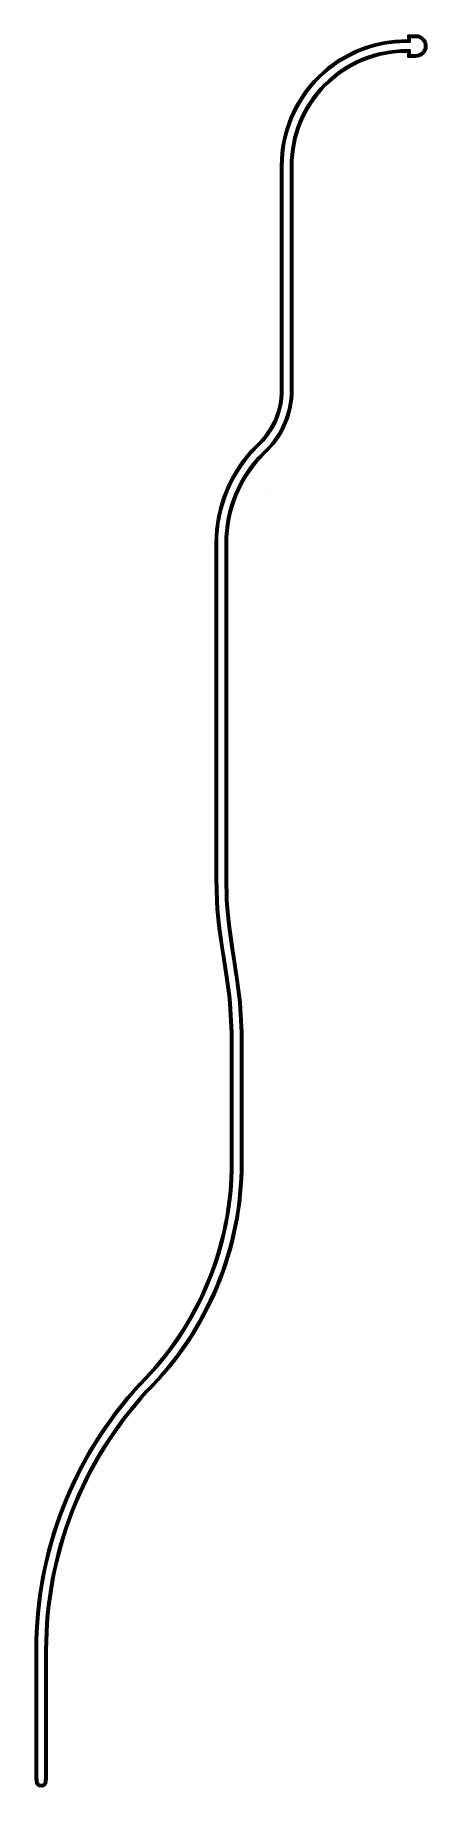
# Model space of a CAD drawing. Extents: x 0.6 to 17.8, y 0.7 to 77.7.
import ezdxf

# ---------------------------------------------------------------- set-up
doc = ezdxf.new("R2010")
doc.units = 0
doc.layers.get('0').update_dxf_attribs({"color": 1})

msp = doc.modelspace()

# ---------------------------------------------------------------- linework, layer by layer
for p, q in [((16.88, 77.435), (16.976, 77.435)), ((16.88, 77.427), (16.984, 77.427)), ((16.88, 77.418), (16.993, 77.418)), ((16.88, 77.41), (17.001, 77.41)), ((16.88, 77.401), (17.01, 77.401)), ((16.88, 77.393), (17.018, 77.393)), ((16.88, 77.384), (17.027, 77.384)), ((16.88, 77.376), (17.035, 77.376)), ((17.035, 77.043), (16.88, 77.043)), ((17.027, 77.035), (16.88, 77.035)), ((17.018, 77.026), (16.88, 77.026)), ((17.01, 77.018), (16.88, 77.018)), ((17.001, 77.009), (16.88, 77.009)), ((16.993, 77.001), (16.88, 77.001)), ((16.984, 76.992), (16.88, 76.992)), ((16.976, 76.984), (16.88, 76.984)), ((16.967, 76.975), (16.88, 76.975)), ((16.933, 77.692), (17.289, 77.692)), ((16.933, 77.478), (16.933, 77.692)), ((16.942, 77.469), (16.942, 77.684)), ((16.942, 77.684), (17.289, 77.684)), ((16.95, 77.675), (17.289, 77.675)), ((16.95, 77.461), (16.95, 77.675)), ((16.95, 76.744), (16.95, 76.959)), ((16.959, 77.452), (16.959, 77.667)), ((16.959, 77.667), (17.289, 77.667)), ((16.959, 76.752), (16.959, 76.967)), ((16.967, 77.658), (17.289, 77.658)), ((16.967, 77.444), (16.967, 77.658)), ((16.967, 76.761), (16.967, 76.975)), ((16.976, 77.435), (16.976, 77.65)), ((16.976, 77.65), (17.289, 77.65)), ((16.976, 76.769), (16.976, 76.984)), ((16.984, 77.641), (17.289, 77.641)), ((16.984, 77.427), (16.984, 77.641)), ((16.984, 76.778), (16.984, 76.992)), ((16.993, 77.418), (16.993, 77.633)), ((16.993, 77.633), (17.289, 77.633)), ((16.993, 76.786), (16.993, 77.001)), ((17.001, 77.624), (17.289, 77.624)), ((17.001, 77.41), (17.001, 77.624)), ((17.001, 76.795), (17.001, 77.009)), ((17.01, 77.401), (17.01, 77.616)), ((17.01, 77.616), (17.289, 77.616)), ((17.01, 76.803), (17.01, 77.018)), ((17.018, 77.608), (17.289, 77.608)), ((17.018, 77.393), (17.018, 77.608)), ((17.018, 76.812), (17.018, 77.026)), ((17.027, 77.384), (17.027, 77.599)), ((17.027, 77.599), (17.289, 77.599)), ((17.027, 76.82), (17.027, 77.035)), ((17.035, 77.376), (17.035, 77.591)), ((17.035, 77.591), (17.289, 77.591)), ((17.035, 76.829), (17.035, 77.043)), ((17.289, 77.591), (17.355, 77.585)), ((17.355, 77.585), (17.419, 77.568)), ((17.419, 77.568), (17.48, 77.54)), ((17.48, 77.54), (17.534, 77.501)), ((17.534, 77.501), (17.581, 77.455)), ((17.581, 76.965), (17.534, 76.918)), ((17.581, 77.455), (17.619, 77.4)), ((17.619, 77.019), (17.581, 76.965)), ((17.619, 77.4), (17.647, 77.34)), ((17.647, 77.079), (17.619, 77.019)), ((17.647, 77.34), (17.664, 77.276)), ((17.664, 77.143), (17.647, 77.079)), ((17.673, 77.142), (17.655, 77.077)), ((17.681, 77.14), (17.663, 77.074)), ((17.664, 77.276), (17.67, 77.21)), ((17.67, 77.21), (17.664, 77.143)), ((17.689, 77.138), (17.671, 77.071)), ((17.697, 77.135), (17.679, 77.068)), ((17.705, 77.133), (17.687, 77.065)), ((17.713, 77.131), (17.695, 77.063)), ((17.722, 77.129), (17.703, 77.06)), ((17.73, 77.127), (17.711, 77.057)), ((17.738, 77.124), (17.719, 77.054)), ((17.746, 77.122), (17.727, 77.051)), ((17.754, 77.12), (17.735, 77.048)), ((17.762, 77.118), (17.743, 77.045)), ((16.933, 76.727), (16.933, 76.942)), ((17.289, 76.727), (16.933, 76.727)), ((16.942, 76.735), (16.942, 76.95)), ((17.289, 76.735), (16.942, 76.735)), ((17.289, 76.744), (16.95, 76.744)), ((17.289, 76.752), (16.959, 76.752)), ((17.289, 76.761), (16.967, 76.761)), ((17.289, 76.769), (16.976, 76.769)), ((17.289, 76.778), (16.984, 76.778)), ((17.289, 76.786), (16.993, 76.786)), ((17.289, 76.795), (17.001, 76.795)), ((17.289, 76.803), (17.01, 76.803)), ((17.289, 76.812), (17.018, 76.812)), ((17.289, 76.82), (17.027, 76.82)), ((17.289, 76.829), (17.035, 76.829)), ((17.355, 76.834), (17.289, 76.829)), ((17.419, 76.852), (17.355, 76.834)), ((17.48, 76.88), (17.419, 76.852)), ((17.534, 76.918), (17.48, 76.88)), ((11.35, 62.078), (11.35, 71.948)), ((11.358, 62.078), (11.358, 71.948)), ((11.367, 62.078), (11.367, 71.948)), ((11.375, 62.078), (11.375, 71.948)), ((11.384, 62.078), (11.384, 71.948)), ((11.392, 62.078), (11.392, 71.948)), ((11.401, 62.078), (11.401, 71.948)), ((11.409, 62.078), (11.409, 71.948)), ((11.418, 62.078), (11.418, 71.948)), ((11.426, 62.078), (11.426, 71.948)), ((11.435, 62.078), (11.435, 71.948)), ((11.443, 62.078), (11.443, 71.948)), ((11.452, 62.078), (11.452, 71.948)), ((11.784, 71.948), (11.784, 62.078)), ((11.793, 71.948), (11.793, 62.078)), ((11.801, 71.948), (11.801, 62.078)), ((11.81, 71.948), (11.81, 62.078)), ((11.818, 71.948), (11.818, 62.078)), ((11.827, 71.948), (11.827, 62.078)), ((11.835, 71.948), (11.835, 62.078)), ((11.844, 71.948), (11.844, 62.078)), ((11.852, 71.948), (11.852, 62.078)), ((11.861, 71.948), (11.861, 62.078)), ((11.869, 71.948), (11.869, 62.078)), ((11.877, 71.948), (11.877, 62.078)), ((11.886, 71.948), (11.886, 62.078)), ((10.258, 59.659), (10.412, 59.813)), ((10.264, 59.653), (10.418, 59.807)), ((10.27, 59.647), (10.424, 59.801)), ((10.276, 59.641), (10.43, 59.795)), ((10.282, 59.635), (10.436, 59.789)), ((10.288, 59.629), (10.442, 59.783)), ((10.294, 59.623), (10.448, 59.777)), ((10.3, 59.617), (10.454, 59.771)), ((10.306, 59.611), (10.46, 59.765)), ((10.312, 59.605), (10.466, 59.759)), ((10.318, 59.599), (10.472, 59.753)), ((10.324, 59.594), (10.478, 59.747)), ((10.33, 59.588), (10.331, 59.588)), ((10.331, 59.588), (10.483, 59.741)), ((10.483, 59.741), (10.484, 59.741)), ((10.719, 59.505), (10.566, 59.352)), ((10.566, 59.352), (10.566, 59.352)), ((10.725, 59.5), (10.572, 59.346)), ((10.731, 59.494), (10.577, 59.34)), ((10.737, 59.488), (10.583, 59.334)), ((10.743, 59.482), (10.589, 59.328)), ((10.749, 59.476), (10.595, 59.322)), ((10.755, 59.47), (10.601, 59.316)), ((10.761, 59.464), (10.607, 59.31)), ((10.767, 59.458), (10.613, 59.304)), ((10.773, 59.452), (10.619, 59.298)), ((10.779, 59.446), (10.625, 59.292)), ((10.785, 59.44), (10.631, 59.286)), ((10.791, 59.434), (10.637, 59.28)), ((10.719, 59.505), (10.719, 59.505)), ((10.775, 57.638), (10.775, 57.638)), ((11.062, 57.47), (11.062, 57.47)), ((8.48, 40.672), (8.48, 55.365)), ((8.488, 40.672), (8.488, 55.365)), ((8.497, 40.672), (8.497, 55.365)), ((8.505, 40.672), (8.505, 55.365)), ((8.514, 40.672), (8.514, 55.365)), ((8.522, 40.672), (8.522, 55.365)), ((8.531, 40.672), (8.531, 55.365)), ((8.539, 40.672), (8.539, 55.365)), ((8.548, 40.672), (8.548, 55.365)), ((8.556, 40.672), (8.556, 55.365)), ((8.564, 40.672), (8.564, 55.365)), ((8.573, 40.672), (8.573, 55.365)), ((8.581, 40.672), (8.581, 55.365)), ((8.581, 55.365), (8.581, 55.365)), ((8.914, 55.365), (8.914, 40.674)), ((8.923, 55.365), (8.923, 40.674)), ((8.931, 55.365), (8.931, 40.675)), ((8.94, 55.365), (8.94, 40.675)), ((8.948, 55.365), (8.948, 40.675)), ((8.956, 55.365), (8.956, 40.675)), ((8.965, 55.365), (8.965, 40.675)), ((8.973, 55.365), (8.973, 40.675)), ((8.982, 55.365), (8.982, 40.675)), ((8.99, 55.365), (8.99, 40.675)), ((8.999, 55.365), (8.999, 40.675)), ((9.007, 55.365), (9.007, 40.676)), ((9.016, 55.365), (9.016, 40.676)), ((8.506, 39.667), (8.48, 40.672)), ((8.515, 39.667), (8.488, 40.672)), ((8.523, 39.667), (8.497, 40.672)), ((8.531, 39.667), (8.505, 40.672)), ((8.54, 39.668), (8.514, 40.672)), ((8.548, 39.668), (8.522, 40.672)), ((8.557, 39.668), (8.531, 40.672)), ((8.565, 39.668), (8.539, 40.672)), ((8.574, 39.668), (8.548, 40.672)), ((8.582, 39.669), (8.556, 40.672)), ((8.591, 39.669), (8.564, 40.672)), ((8.599, 39.669), (8.573, 40.672)), ((8.608, 39.669), (8.581, 40.668)), ((8.914, 40.674), (8.94, 39.681)), ((8.923, 40.674), (8.949, 39.682)), ((8.931, 40.675), (8.957, 39.682)), ((8.94, 40.675), (8.966, 39.683)), ((8.948, 40.675), (8.974, 39.683)), ((8.956, 40.675), (8.982, 39.683)), ((8.965, 40.675), (8.991, 39.684)), ((8.973, 40.675), (8.999, 39.684)), ((8.982, 40.675), (9.008, 39.684)), ((8.99, 40.675), (9.016, 39.685)), ((8.999, 40.675), (9.025, 39.685)), ((9.007, 40.676), (9.033, 39.686)), ((9.016, 40.676), (9.042, 39.686)), ((8.53, 39.304), (8.506, 39.667)), ((8.538, 39.304), (8.515, 39.667)), ((8.547, 39.305), (8.523, 39.667)), ((8.583, 38.709), (8.53, 39.304)), ((8.555, 39.306), (8.531, 39.667)), ((8.591, 38.71), (8.538, 39.304)), ((8.563, 39.306), (8.54, 39.668)), ((8.6, 38.711), (8.547, 39.305)), ((8.572, 39.307), (8.548, 39.668)), ((8.608, 38.711), (8.555, 39.306)), ((8.58, 39.307), (8.557, 39.668)), ((8.617, 38.712), (8.563, 39.306)), ((8.589, 39.308), (8.565, 39.668)), ((8.625, 38.713), (8.572, 39.307)), ((8.597, 39.308), (8.574, 39.668)), ((8.634, 38.714), (8.58, 39.307)), ((8.606, 39.309), (8.582, 39.669)), ((8.642, 38.714), (8.589, 39.308)), ((8.614, 39.309), (8.591, 39.669)), ((8.65, 38.715), (8.597, 39.308)), ((8.623, 39.31), (8.599, 39.669)), ((8.659, 38.716), (8.606, 39.309)), ((8.631, 39.311), (8.608, 39.663)), ((8.667, 38.717), (8.614, 39.309)), ((8.676, 38.717), (8.623, 39.31)), ((8.684, 38.718), (8.631, 39.307)), ((8.94, 39.681), (8.963, 39.334)), ((8.949, 39.682), (8.971, 39.335)), ((8.957, 39.682), (8.98, 39.336)), ((8.963, 39.334), (9.015, 38.751)), ((8.966, 39.683), (8.988, 39.336)), ((8.971, 39.335), (9.024, 38.752)), ((8.974, 39.683), (8.997, 39.337)), ((8.98, 39.336), (9.032, 38.753)), ((8.982, 39.683), (9.005, 39.338)), ((8.988, 39.336), (9.041, 38.754)), ((8.991, 39.684), (9.014, 39.338)), ((8.997, 39.337), (9.049, 38.755)), ((8.999, 39.684), (9.022, 39.339)), ((9.005, 39.338), (9.057, 38.756)), ((9.008, 39.684), (9.03, 39.34)), ((9.014, 39.338), (9.066, 38.756)), ((9.016, 39.685), (9.039, 39.34)), ((9.022, 39.339), (9.074, 38.757)), ((9.025, 39.685), (9.047, 39.341)), ((9.03, 39.34), (9.083, 38.758)), ((9.033, 39.686), (9.056, 39.342)), ((9.039, 39.34), (9.091, 38.759)), ((9.042, 39.686), (9.064, 39.342)), ((9.047, 39.341), (9.099, 38.76)), ((9.056, 39.342), (9.108, 38.761)), ((9.064, 39.342), (9.116, 38.762)), ((8.629, 38.339), (8.583, 38.709)), ((8.638, 38.34), (8.591, 38.71)), ((8.646, 38.341), (8.6, 38.711)), ((8.655, 38.342), (8.608, 38.711)), ((8.663, 38.343), (8.617, 38.712)), ((8.671, 38.344), (8.625, 38.713)), ((8.68, 38.345), (8.634, 38.714)), ((8.688, 38.346), (8.642, 38.714)), ((8.697, 38.347), (8.65, 38.715)), ((8.705, 38.349), (8.659, 38.716)), ((8.713, 38.35), (8.667, 38.717)), ((8.722, 38.351), (8.676, 38.717)), ((8.73, 38.352), (8.685, 38.712)), ((9.015, 38.751), (9.06, 38.395)), ((9.024, 38.752), (9.069, 38.396)), ((9.032, 38.753), (9.077, 38.397)), ((9.041, 38.754), (9.085, 38.398)), ((9.049, 38.755), (9.094, 38.399)), ((9.057, 38.756), (9.102, 38.4)), ((9.066, 38.756), (9.111, 38.402)), ((9.074, 38.757), (9.119, 38.403)), ((9.083, 38.758), (9.127, 38.404)), ((9.091, 38.759), (9.136, 38.405)), ((9.099, 38.76), (9.144, 38.406)), ((9.108, 38.761), (9.153, 38.407)), ((9.116, 38.762), (9.161, 38.408)), ((8.751, 37.494), (8.629, 38.339)), ((8.76, 37.496), (8.638, 38.34)), ((8.768, 37.497), (8.646, 38.341)), ((8.776, 37.498), (8.655, 38.342)), ((8.785, 37.499), (8.663, 38.343)), ((8.793, 37.5), (8.671, 38.344)), ((8.802, 37.502), (8.68, 38.345)), ((8.81, 37.503), (8.688, 38.346)), ((8.818, 37.504), (8.697, 38.347)), ((8.827, 37.505), (8.705, 38.349)), ((8.835, 37.507), (8.713, 38.35)), ((8.843, 37.508), (8.722, 38.351)), ((8.852, 37.509), (8.731, 38.349)), ((9.06, 38.395), (9.181, 37.558)), ((9.069, 38.396), (9.189, 37.559)), ((9.077, 38.397), (9.198, 37.561)), ((9.085, 38.398), (9.206, 37.562)), ((9.094, 38.399), (9.214, 37.563)), ((9.102, 38.4), (9.223, 37.564)), ((9.111, 38.402), (9.231, 37.566)), ((9.119, 38.403), (9.24, 37.567)), ((9.127, 38.404), (9.248, 37.568)), ((9.136, 38.405), (9.256, 37.569)), ((9.144, 38.406), (9.265, 37.571)), ((9.153, 38.407), (9.273, 37.572)), ((9.161, 38.408), (9.281, 37.573)), ((8.935, 36.316), (8.751, 37.494)), ((8.943, 36.317), (8.76, 37.496)), ((8.951, 36.318), (8.768, 37.497)), ((8.96, 36.319), (8.776, 37.498)), ((8.968, 36.32), (8.785, 37.499)), ((8.977, 36.322), (8.793, 37.5)), ((8.985, 36.323), (8.802, 37.502)), ((8.993, 36.324), (8.81, 37.503)), ((9.002, 36.325), (8.818, 37.504)), ((9.01, 36.327), (8.827, 37.505)), ((9.018, 36.328), (8.835, 37.507)), ((9.027, 36.329), (8.843, 37.508)), ((8.891, 37.266), (8.852, 37.506)), ((9.035, 36.33), (8.891, 37.266)), ((9.181, 37.558), (9.22, 37.319)), ((9.189, 37.559), (9.373, 36.377)), ((9.198, 37.561), (9.382, 36.379)), ((9.206, 37.562), (9.39, 36.38)), ((9.214, 37.563), (9.398, 36.381)), ((9.22, 37.319), (9.22, 37.318)), ((9.22, 37.318), (9.364, 36.379)), ((9.223, 37.564), (9.407, 36.382)), ((9.231, 37.566), (9.415, 36.383)), ((9.24, 37.567), (9.423, 36.384)), ((9.248, 37.568), (9.432, 36.385)), ((9.256, 37.569), (9.44, 36.387)), ((9.265, 37.571), (9.449, 36.388)), ((9.273, 37.572), (9.457, 36.389)), ((9.281, 37.573), (9.465, 36.39)), ((9.047, 35.486), (8.935, 36.316)), ((9.055, 35.487), (8.943, 36.317)), ((9.064, 35.488), (8.951, 36.318)), ((9.072, 35.49), (8.96, 36.319)), ((9.08, 35.491), (8.968, 36.32)), ((9.089, 35.492), (8.977, 36.322)), ((9.097, 35.493), (8.985, 36.323)), ((9.106, 35.494), (8.993, 36.324)), ((9.114, 35.495), (9.002, 36.325)), ((9.122, 35.496), (9.01, 36.327)), ((9.131, 35.497), (9.018, 36.328)), ((9.139, 35.498), (9.027, 36.329)), ((9.148, 35.499), (9.035, 36.33)), ((9.365, 36.376), (9.478, 35.541)), ((9.373, 36.377), (9.487, 35.537)), ((9.382, 36.379), (9.495, 35.538)), ((9.39, 36.38), (9.504, 35.539)), ((9.398, 36.381), (9.512, 35.54)), ((9.407, 36.382), (9.52, 35.541)), ((9.415, 36.383), (9.529, 35.541)), ((9.423, 36.384), (9.537, 35.542)), ((9.432, 36.385), (9.546, 35.543)), ((9.44, 36.387), (9.554, 35.544)), ((9.449, 36.388), (9.563, 35.545)), ((9.457, 36.389), (9.571, 35.546)), ((9.465, 36.39), (9.579, 35.547)), ((9.082, 35.156), (9.047, 35.486)), ((9.09, 35.157), (9.055, 35.487)), ((9.099, 35.157), (9.064, 35.488)), ((9.107, 35.158), (9.072, 35.49)), ((9.116, 35.159), (9.08, 35.491)), ((9.124, 35.159), (9.089, 35.492)), ((9.132, 35.16), (9.097, 35.493)), ((9.141, 35.161), (9.106, 35.494)), ((9.149, 35.161), (9.114, 35.495)), ((9.158, 35.162), (9.122, 35.496)), ((9.166, 35.163), (9.131, 35.497)), ((9.175, 35.163), (9.139, 35.498)), ((9.183, 35.164), (9.148, 35.499)), ((9.478, 35.536), (9.514, 35.195)), ((9.487, 35.537), (9.524, 35.188)), ((9.495, 35.538), (9.532, 35.189)), ((9.504, 35.539), (9.54, 35.189)), ((9.512, 35.54), (9.549, 35.19)), ((9.52, 35.541), (9.557, 35.19)), ((9.529, 35.541), (9.566, 35.191)), ((9.537, 35.542), (9.574, 35.191)), ((9.546, 35.543), (9.583, 35.192)), ((9.554, 35.544), (9.591, 35.192)), ((9.563, 35.545), (9.6, 35.193)), ((9.571, 35.546), (9.608, 35.193)), ((9.579, 35.547), (9.616, 35.194)), ((9.159, 33.87), (9.082, 35.156)), ((9.167, 33.87), (9.09, 35.157)), ((9.176, 33.87), (9.099, 35.157)), ((9.184, 33.87), (9.107, 35.158)), ((9.193, 33.871), (9.116, 35.159)), ((9.201, 33.871), (9.124, 35.159)), ((9.21, 33.871), (9.132, 35.16)), ((9.218, 33.871), (9.141, 35.161)), ((9.226, 33.872), (9.149, 35.161)), ((9.235, 33.872), (9.158, 35.162)), ((9.243, 33.872), (9.166, 35.163)), ((9.252, 33.872), (9.175, 35.163)), ((9.26, 33.873), (9.183, 35.164)), ((9.515, 35.188), (9.593, 33.888)), ((9.524, 35.188), (9.602, 33.878)), ((9.532, 35.189), (9.61, 33.878)), ((9.54, 35.189), (9.618, 33.878)), ((9.549, 35.19), (9.627, 33.878)), ((9.557, 35.19), (9.635, 33.878)), ((9.566, 35.191), (9.644, 33.878)), ((9.574, 35.191), (9.652, 33.878)), ((9.583, 35.192), (9.661, 33.878)), ((9.591, 35.192), (9.669, 33.878)), ((9.6, 35.193), (9.678, 33.878)), ((9.608, 35.193), (9.686, 33.878)), ((9.616, 35.194), (9.695, 33.878)), ((9.159, 28.158), (9.159, 33.87)), ((9.167, 28.158), (9.167, 33.87)), ((9.176, 28.158), (9.176, 33.87)), ((9.184, 28.158), (9.184, 33.87)), ((9.193, 28.158), (9.193, 33.871)), ((9.201, 28.158), (9.201, 33.871)), ((9.21, 28.158), (9.21, 33.871)), ((9.218, 28.158), (9.218, 33.871)), ((9.226, 28.158), (9.226, 33.872)), ((9.235, 28.158), (9.235, 33.872)), ((9.243, 28.158), (9.243, 33.872)), ((9.252, 28.158), (9.252, 33.872)), ((9.26, 28.158), (9.26, 33.873)), ((9.593, 33.878), (9.593, 28.158)), ((9.602, 33.878), (9.602, 28.158)), ((9.61, 33.878), (9.61, 28.158)), ((9.618, 33.878), (9.618, 28.158)), ((9.627, 33.878), (9.627, 28.158)), ((9.635, 33.878), (9.635, 28.158)), ((9.644, 33.878), (9.644, 28.158)), ((9.652, 33.878), (9.652, 28.158)), ((9.661, 33.878), (9.661, 28.158)), ((9.669, 33.878), (9.669, 28.158)), ((9.678, 33.878), (9.678, 28.158)), ((9.686, 33.878), (9.686, 28.158)), ((9.695, 33.878), (9.695, 28.158)), ((0.578, 1.128), (0.578, 6.751)), ((0.586, 1.128), (0.586, 6.751)), ((0.595, 1.128), (0.595, 6.751)), ((0.603, 1.128), (0.603, 6.751)), ((0.611, 1.128), (0.611, 6.751)), ((0.62, 1.128), (0.62, 6.751)), ((0.628, 1.128), (0.628, 6.751)), ((0.637, 1.128), (0.637, 6.751)), ((0.645, 1.128), (0.645, 6.751)), ((0.654, 1.128), (0.654, 6.751)), ((0.662, 1.128), (0.662, 6.751)), ((0.671, 1.128), (0.671, 6.751)), ((0.679, 1.128), (0.679, 6.751)), ((1.012, 6.751), (1.012, 1.128)), ((1.02, 6.751), (1.02, 1.128)), ((1.029, 6.751), (1.029, 1.128)), ((1.037, 6.751), (1.037, 1.128)), ((1.046, 6.751), (1.046, 1.128)), ((1.054, 6.751), (1.054, 1.128)), ((1.063, 6.751), (1.063, 1.128)), ((1.071, 6.751), (1.071, 1.128)), ((1.08, 6.751), (1.08, 1.128)), ((1.088, 6.751), (1.088, 1.128)), ((1.097, 6.751), (1.097, 1.128)), ((1.105, 6.751), (1.105, 1.128)), ((1.114, 6.751), (1.114, 1.128)), ((0.594, 0.992), (0.594, 1.036)), ((0.603, 0.992), (0.603, 1.037)), ((0.611, 0.992), (0.611, 1.039)), ((0.62, 0.992), (0.62, 1.04)), ((0.628, 0.992), (0.628, 1.042)), ((0.636, 0.992), (0.636, 1.044)), ((0.645, 0.992), (0.645, 1.045)), ((0.653, 0.992), (0.653, 1.047)), ((0.662, 0.992), (0.662, 1.049)), ((0.67, 0.992), (0.67, 1.051)), ((0.679, 0.992), (0.679, 1.052)), ((0.687, 0.992), (0.687, 1.054)), ((0.696, 0.992), (0.696, 1.056)), ((0.995, 1.056), (0.995, 0.992)), ((1.004, 1.054), (1.004, 0.992)), ((1.012, 1.052), (1.012, 0.992)), ((1.021, 1.051), (1.021, 0.992)), ((1.029, 1.049), (1.029, 0.992)), ((1.038, 1.047), (1.038, 0.992)), ((1.046, 1.045), (1.046, 0.992)), ((1.055, 1.044), (1.055, 0.992)), ((1.063, 1.042), (1.063, 0.992)), ((1.072, 1.04), (1.072, 0.992)), ((1.08, 1.039), (1.08, 0.992)), ((1.089, 1.037), (1.089, 0.992)), ((1.097, 1.036), (1.097, 0.992))]:
    msp.add_line(p, q)
for centre, radius, start, end in [((16.88, 71.948), 5.53, 89.44545, 180.00366), ((16.88, 71.948), 5.521, 89.35679, 180.00362), ((16.88, 71.948), 5.513, 89.26782, 180.00363), ((16.88, 71.948), 5.505, 89.17852, 180.00367), ((16.88, 71.948), 5.496, 89.089, 180.00365), ((16.88, 71.948), 5.487, 89.99996, 180.00004), ((16.88, 71.948), 5.479, 89.99996, 180.00004), ((16.88, 71.948), 5.47, 89.99996, 180.00004), ((16.88, 71.948), 5.462, 89.99996, 180.00004), ((16.88, 71.948), 5.453, 89.99996, 180.00004), ((16.88, 71.948), 5.445, 89.99996, 180.00004), ((16.88, 71.948), 5.436, 89.99996, 180.00004), ((16.88, 71.948), 5.428, 89.99996, 180.00004), ((16.88, 71.948), 5.095, 89.99996, 180.00004), ((16.88, 71.948), 5.087, 89.99996, 180.00004), ((16.88, 71.948), 5.078, 89.99996, 180.00004), ((16.88, 71.948), 5.07, 89.99996, 180.00004), ((16.88, 71.948), 5.061, 89.99996, 180.00004), ((16.88, 71.948), 5.053, 89.99996, 180.00004), ((16.88, 71.948), 5.044, 89.99996, 180.00004), ((16.88, 71.948), 5.036, 89.99996, 180.00004), ((16.88, 71.948), 5.028, 89.99996, 180.00004), ((16.88, 71.948), 5.019, 89.09869, 180.00359), ((16.88, 71.948), 5.011, 89.19401, 180.00355), ((17.289, 77.21), 0.482, 348.97099, 89.99844), ((17.289, 77.21), 0.474, 349.0633, 90.00037), ((17.289, 77.21), 0.465, 349.14256, 90.0016), ((17.289, 77.21), 0.457, 349.22399, 90.00273), ((17.289, 77.21), 0.449, 349.30824, 90.00403), ((17.289, 77.21), 0.44, 349.39527, 90.00563), ((17.289, 77.21), 0.432, 349.4847, 90.00792), ((17.289, 77.21), 0.423, 349.57847, 90.00869), ((17.289, 77.21), 0.415, 349.67512, 90.01023), ((17.289, 77.21), 0.406, 349.77488, 90.01202), ((17.289, 77.21), 0.398, 349.87903, 90.01365), ((17.289, 77.21), 0.389, 349.98683, 90.01532), ((17.289, 77.209), 0.389, 269.99186, 340.12383), ((17.289, 77.209), 0.398, 269.99249, 340.10592), ((17.289, 77.209), 0.406, 269.99267, 340.10381), ((17.289, 77.209), 0.415, 269.99281, 340.10187), ((17.289, 77.209), 0.423, 269.99252, 340.09991), ((17.289, 77.209), 0.432, 269.99298, 340.09954), ((17.289, 77.209), 0.44, 269.99277, 340.09953), ((17.289, 77.209), 0.449, 269.99268, 340.09944), ((17.289, 77.209), 0.457, 269.99304, 340.09917), ((17.289, 77.209), 0.466, 269.99277, 340.09911), ((17.289, 77.209), 0.474, 269.99282, 340.09916), ((17.289, 77.209), 0.482, 269.99297, 340.09869), ((16.88, 71.948), 5.002, 89.2896, 180.00355), ((16.88, 71.948), 4.994, 89.38546, 180.0036), ((8.147, 62.078), 3.203, 315.00597, 359.99971), ((8.147, 62.078), 3.212, 315.00598, 359.99973), ((8.147, 62.078), 3.22, 315.006, 359.99974), ((8.147, 62.078), 3.229, 315.00603, 359.99978), ((8.147, 62.078), 3.237, 315.00605, 359.9998), ((8.147, 62.078), 3.246, 315.00609, 359.99983), ((8.147, 62.078), 3.254, 315.0061, 359.99985), ((8.147, 62.078), 3.263, 315.00614, 359.99988), ((8.147, 62.078), 3.271, 315.00615, 359.9999), ((8.147, 62.078), 3.28, 315.00619, 359.99993), ((8.147, 62.078), 3.288, 315.00397, 359.99992), ((8.147, 62.078), 3.297, 315.00178, 359.99993), ((8.147, 62.078), 3.305, 314.9997, 359.99984), ((8.147, 62.078), 3.638, 314.99973, 359.99987), ((8.147, 62.078), 3.646, 315.00168, 359.99983), ((8.147, 62.078), 3.655, 315.00366, 359.99983), ((8.147, 62.078), 3.663, 315.00564, 359.99983), ((8.147, 62.078), 3.672, 315.00565, 359.99984), ((8.147, 62.078), 3.68, 315.00569, 359.99988), ((8.147, 62.078), 3.689, 315.0057, 359.99989), ((8.147, 62.078), 3.697, 315.00573, 359.99991), ((8.147, 62.078), 3.705, 315.00574, 359.99993), ((8.147, 62.078), 3.714, 315.00578, 359.99997), ((8.147, 62.078), 3.722, 315.0059, 359.99986), ((8.147, 62.078), 3.731, 315.0058, 359.99999), ((8.147, 62.078), 3.739, 315.00595, 359.99992), ((14.553, 55.365), 6.073, 135.00607, 179.99959), ((14.553, 55.365), 6.065, 135.00605, 179.99958), ((14.553, 55.365), 6.056, 135.00603, 179.99956), ((14.553, 55.365), 6.048, 135.00603, 179.99956), ((14.553, 55.365), 6.039, 135.00601, 179.99953), ((14.553, 55.365), 6.031, 135.006, 179.99952), ((14.553, 55.365), 6.023, 135.00598, 179.99951), ((14.553, 55.365), 6.014, 135.00597, 179.99949), ((14.553, 55.365), 6.006, 135.00596, 179.99949), ((14.553, 55.365), 5.997, 135.00482, 179.99945), ((14.553, 55.365), 5.989, 135.00355, 179.9995), ((14.553, 55.365), 5.98, 135.0024, 179.99945), ((14.553, 55.365), 5.972, 135.00116, 179.99953), ((14.553, 55.365), 5.639, 135.00114, 179.99952), ((14.553, 55.365), 5.631, 135.00246, 179.99951), ((14.553, 55.365), 5.622, 135.00376, 179.99949), ((14.553, 55.365), 5.614, 135.00496, 179.99959), ((14.553, 55.365), 5.605, 135.00628, 179.99958), ((14.553, 55.365), 5.597, 135.00625, 179.99955), ((14.553, 55.365), 5.588, 135.00624, 179.99955), ((14.553, 55.365), 5.58, 135.00622, 179.99953), ((14.553, 55.365), 5.571, 135.00621, 179.99952), ((14.553, 55.365), 5.563, 135.00619, 179.99949), ((14.553, 55.365), 5.554, 135.00617, 179.99948), ((14.553, 55.365), 5.546, 135.00616, 179.99946), ((14.553, 55.365), 5.537, 135.00614, 179.99944), ((8.734, 40.672), 0.153, 179.94565, 181.5797), ((8.768, 39.673), 0.16, 181.4587, 183.79812), ((8.781, 39.32), 0.151, 183.68252, 185.20496), ((8.842, 38.732), 0.159, 185.08937, 187.23858), ((8.869, 38.369), 0.14, 187.06669, 188.28524), ((8.991, 37.529), 0.14, 188.12517, 189.35267), ((9.225, 36.358), 0.141, 7.64509, 8.86891), ((9.324, 35.52), 0.155, 5.99442, 7.77513), ((9.354, 35.178), 0.162, 3.37765, 6.07844), ((9.429, 33.878), 0.164, 359.97438, 3.45265), ((-4.545, 28.158), 13.704, 315.00477, 359.99984), ((-4.545, 28.158), 13.712, 315.00392, 359.99987), ((-4.545, 28.158), 13.72, 315.00308, 359.99991), ((-4.545, 28.158), 13.729, 315.00278, 359.99983), ((-4.545, 28.158), 13.737, 315.00236, 359.99986), ((-4.545, 28.158), 13.746, 315.00195, 359.99989), ((-4.545, 28.158), 13.754, 315.00166, 359.99982), ((-4.545, 28.158), 13.763, 315.00124, 359.99984), ((-4.545, 28.158), 13.771, 315.00084, 359.99987), ((-4.545, 28.158), 13.78, 315.00054, 359.9998), ((-4.545, 28.158), 13.788, 315.00013, 359.99983), ((-4.545, 28.158), 13.797, 314.99972, 359.99986), ((-4.545, 28.158), 13.805, 314.99972, 359.99986), ((-4.545, 28.158), 14.138, 315.01423, 359.99982), ((-4.545, 28.158), 14.146, 315.01488, 359.9998), ((-4.545, 28.158), 14.155, 315.01553, 359.9998), ((-4.545, 28.158), 14.163, 315.01619, 359.9998), ((-4.545, 28.158), 14.172, 315.01685, 359.99979), ((-4.545, 28.158), 14.18, 315.01739, 359.99989), ((-4.545, 28.158), 14.189, 315.01805, 359.99989), ((-4.545, 28.158), 14.197, 315.0187, 359.99988), ((-4.545, 28.158), 14.206, 315.01953, 359.99983), ((-4.545, 28.158), 14.214, 315.02037, 359.99978), ((-4.545, 28.158), 14.223, 315.0211, 359.99986), ((-4.545, 28.158), 14.231, 315.02193, 359.9998), ((-4.545, 28.158), 14.239, 315.02266, 359.99987), ((17.891, 6.751), 17.313, 137.40397, 179.99881), ((17.891, 6.751), 17.305, 137.40582, 179.9989), ((17.891, 6.751), 17.297, 137.40768, 179.99899), ((17.891, 6.751), 17.288, 137.40924, 179.999), ((17.891, 6.751), 17.28, 137.41081, 179.99901), ((17.891, 6.751), 17.271, 137.41226, 179.99914), ((17.891, 6.751), 17.263, 137.41382, 179.99915), ((17.891, 6.751), 17.254, 137.41539, 179.99917), ((17.891, 6.751), 17.246, 137.41684, 179.99929), ((17.891, 6.751), 17.237, 137.41841, 179.99931), ((17.891, 6.751), 17.229, 137.41998, 179.99933), ((17.891, 6.751), 17.22, 137.42154, 179.99934), ((17.891, 6.751), 17.212, 137.44816, 180.00006), ((17.891, 6.751), 16.879, 137.45903, 180.00008), ((17.891, 6.751), 16.871, 137.4597, 180.00009), ((17.891, 6.751), 16.862, 137.46038, 180.0001), ((17.891, 6.751), 16.854, 137.46106, 180.00012), ((17.891, 6.751), 16.845, 137.46184, 180.00002), ((17.891, 6.751), 16.837, 137.46252, 180.00003), ((17.891, 6.751), 16.829, 137.4632, 180.00005), ((17.891, 6.751), 16.82, 137.46388, 180.00006), ((17.891, 6.751), 16.812, 137.46438, 180.00012), ((17.891, 6.751), 16.803, 137.46499, 180.00007), ((17.891, 6.751), 16.795, 137.46549, 180.00012), ((17.891, 6.751), 16.786, 137.4661, 180.00007), ((17.891, 6.751), 16.778, 137.4666, 180.00012), ((5.331, 18.282), 0.161, 134.95245, 137.59458), ((0.845, 1.128), 0.268, 179.99808, 200.23195), ((0.845, 1.128), 0.259, 179.99699, 200.56213), ((0.846, 0.992), 0.251, 180, 0), ((0.845, 1.128), 0.251, 179.9969, 200.91074), ((0.845, 1.128), 0.243, 179.99669, 201.27595), ((0.846, 0.992), 0.243, 180, 0), ((0.845, 1.128), 0.234, 179.99557, 201.66193), ((0.846, 0.992), 0.234, 180, 360), ((0.845, 1.128), 0.226, 179.99542, 202.06966), ((0.846, 0.992), 0.226, 180, 0), ((0.845, 1.128), 0.217, 179.99587, 202.50145), ((0.846, 0.992), 0.218, 180, 0), ((0.846, 0.992), 0.209, 180, 0), ((0.845, 1.128), 0.209, 179.99478, 202.95923), ((0.845, 1.128), 0.2, 179.99578, 203.44589), ((0.846, 0.992), 0.201, 180, 0), ((0.846, 0.992), 0.192, 180, 0), ((0.846, 1.128), 0.192, 179.9968, 203.96524), ((0.846, 1.128), 0.183, 179.99739, 204.52084), ((0.846, 0.992), 0.184, 180, 0), ((0.846, 0.992), 0.175, 180, 0), ((0.846, 1.128), 0.175, 179.99694, 205.1161), ((0.846, 1.128), 0.166, 179.99775, 205.75845), ((0.846, 0.992), 0.167, 180, 0), ((0.846, 0.992), 0.158, 180, 0), ((0.846, 0.992), 0.15, 180, 0), ((0.846, 1.128), 0.166, 334.24008, 0.00372), ((0.846, 1.128), 0.175, 334.88243, 0.00453), ((0.846, 1.128), 0.183, 335.47826, 0.00352), ((0.846, 1.128), 0.192, 336.03386, 0.00411), ((0.846, 1.128), 0.2, 336.55479, 0.00354), ((0.846, 1.128), 0.209, 337.04168, 0.00431), ((0.846, 1.128), 0.217, 337.49832, 0.00436), ((0.846, 1.128), 0.226, 337.93068, 0.00424), ((0.846, 1.128), 0.234, 338.33864, 0.00386), ((0.846, 1.128), 0.242, 338.7228, 0.00456), ((0.846, 1.128), 0.251, 339.08971, 0.00265), ((0.846, 1.128), 0.259, 339.43764, 0.00324), ((0.846, 1.128), 0.268, 339.76771, 0.00226)]:
    msp.add_arc(centre, radius, start, end)

doc.saveas('drawing.dxf')
